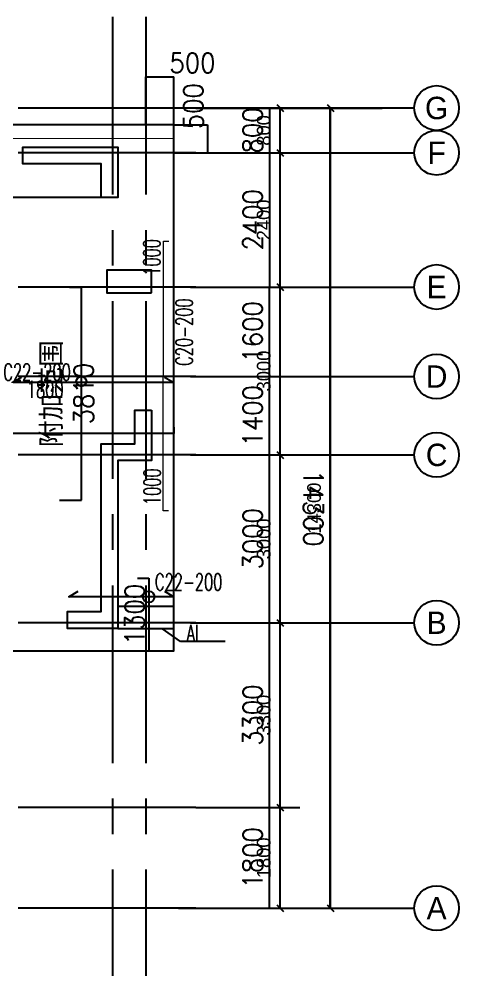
# Model space of a CAD drawing. Extents: x 628064 to 789462, y -248497 to 145317.
# Drawn here: x 721366 to 729232, y 115408 to 132403 of the extents above; entities that cross this region are included whole.
import ezdxf
from ezdxf.enums import TextEntityAlignment as Align

# ---------------------------------------------------------------- set-up
doc = ezdxf.new("R2010")
doc.units = 0
doc.header["$LTSCALE"] = 100
doc.linetypes.add('CENTER', pattern=[50.800000000000004, 31.75, -6.35, 6.35, -6.35])
for name, color, linetype in [('1508', 2, 'Continuous'), ('451', 7, 'Continuous'), ('AXIS', 3, 'Continuous'), ('DIM', 3, 'Continuous'), ('dim-wall', 7, 'Continuous'), ('PAXIS', 253, 'CENTER'), ('PUB_DIM', 3, 'Continuous'), ('Z-TEXT', 2, 'Continuous'), ('板底钢筋', 24, 'Continuous'), ('柱', 2, 'Continuous'), ('梁虚线', 134, 'Continuous'), ('砼墙', 3, 'Continuous')]:
    doc.layers.add(name, color=color, linetype=linetype)
doc.layers.add('REIN', color=6, linetype='Continuous', lineweight=18)
doc.styles.add('cadreader_textstyle', font='cadreader_textstyle')
doc.styles.get("Standard").update_dxf_attribs({"font": 'standard'})
doc.dimstyles.get("Standard").update_dxf_attribs({"dimtxt": 351, "dimasz": 0.18, "dimexe": 0.18, "dimexo": 0.0625, "dimgap": 0.09, "dimtad": 0, "dimtoh": 1, "dimdec": 0, "dimzin": 0, "dimdsep": 46, "dimcen": 0.09, "dimadec": 0, "dimazin": 0, "dimtfac": 1, "dimtdec": 4, "dimtofl": 0, "dimtmove": 0, "dimatfit": 3, "dimfxl": 250, "dimtolj": 1, "dimtzin": 0, "dimarcsym": 0})

# ---------------------------------------------------------------- blocks, each defined once
blk = doc.blocks.new('*D56')
at = {"layer": 'DIM', "color": 0, "linetype": 'ByBlock', "lineweight": -2}
for p, q in [((723634.5399979962, 130512.5673162925), (723634.5399980958, 131368.9551751677)), ((723634.5399980958, 131368.7751751677), (724134.5399879246, 131368.7751751095)), ((724134.539987825, 130512.567316235), (724134.5399879246, 131368.9551751095))]:
    blk.add_line(p, q, dxfattribs=at)
for points in [[(723634.5399980958, 131368.7751751677), (723634.7199980959, 131368.805147663), (723634.7199980959, 131368.7452026723)], [(724134.5399879246, 131368.7751751095), (724134.3599879246, 131368.7452026142), (724134.3599879246, 131368.8051476049)]]:
    blk.add_solid(points, dxfattribs=at)
at = {"layer": 'DIM', "color": 0, "linetype": 'Continuous', "lineweight": -2, "insert": (724466.1299879538, 131618.7751750709), "char_height": 351, "width": 663.0000000000007, "attachment_point": 5, "rotation": 359.9999999933299}
blk.add_mtext('500', dxfattribs=at)
blk = doc.blocks.new('*D467')
at = {"layer": 'DIM', "color": 0, "linetype": 'ByBlock', "lineweight": -2}
for p, q in [((724134.602487825, 130512.504816235), (724734.3341453541, 130512.5048161652)), ((724734.154145354, 130512.5048161652), (724734.1541452958, 130012.5157507839)), ((724134.6024877673, 130012.5157508537), (724734.3341452959, 130012.5157507839))]:
    blk.add_line(p, q, dxfattribs=at)
for points in [[(724734.154145354, 130512.5048161652), (724734.1841178495, 130512.3248161652), (724734.1241728587, 130512.3248161652)], [(724734.1541452958, 130012.5157507839), (724734.1241728005, 130012.6957507839), (724734.1841177912, 130012.6957507839)]]:
    blk.add_solid(points, dxfattribs=at)
at = {"layer": 'DIM', "color": 0, "linetype": 'Continuous', "lineweight": -2, "insert": (724484.1541453636, 130844.0948162351), "char_height": 351, "width": 663.0000000000007, "attachment_point": 5, "rotation": 89.99999999332972}
blk.add_mtext('500', dxfattribs=at)
blk = doc.blocks.new('*D638')
at = {"layer": 'dim-wall', "color": 0, "linetype": 'ByBlock', "lineweight": -2}
for p, q in [((723484.6017280334, 122412.5052932118), (723684.785417987, 122412.5052931885)), ((723684.605417987, 122412.5052931885), (723684.6054178356, 121112.5051024536)), ((723484.6017278836, 121112.5051024769), (723684.7854178357, 121112.5051024536))]:
    blk.add_line(p, q, dxfattribs=at)
for points in [[(723684.605417987, 122412.5052931885), (723684.6353904824, 122412.3252931885), (723684.5754454916, 122412.3252931885)], [(723684.6054178356, 121112.5051024536), (723684.5754453402, 121112.6851024536), (723684.635390331, 121112.6851024536)]]:
    blk.add_solid(points, dxfattribs=at)
at = {"layer": 'dim-wall', "color": 0, "linetype": 'Continuous', "lineweight": -2, "insert": (723434.6054178359, 121762.5051978445), "char_height": 351, "width": 807.299999999999, "attachment_point": 5, "rotation": 89.9999999933299}
blk.add_mtext('1300', dxfattribs=at)
blk = doc.blocks.new('*D714')
at = {"layer": 'dim-wall', "color": 0, "linetype": 'ByBlock', "lineweight": -2}
for p, q in [((724134.5392343049, 125111.9428770602), (724134.5392342914, 124996.3078265617)), ((716434.5394249822, 124612.5680801262), (716434.5394250269, 124996.6678274581)), ((724134.5392342914, 124996.4878265617), (716434.5394250269, 124996.4878274581))]:
    blk.add_line(p, q, dxfattribs=at)
for points in [[(716434.5394250269, 124996.4878274581), (716434.7194250269, 124996.5177999534), (716434.7194250269, 124996.4578549627)], [(724134.5392342914, 124996.4878265617), (724134.3592342914, 124996.4578540664), (724134.3592342914, 124996.5177990571)]]:
    blk.add_solid(points, dxfattribs=at)
at = {"layer": 'dim-wall', "color": 0, "linetype": 'Continuous', "lineweight": -2, "insert": (720284.5393296882, 125246.4878270099), "char_height": 351, "width": 2128.619999999995, "attachment_point": 5, "rotation": 359.9999999933299}
blk.add_mtext('附加范围 7700', dxfattribs=at)
blk = doc.blocks.new('*D58')
at = {"layer": 'dim-wall', "color": 0, "linetype": 'ByBlock', "lineweight": -2}
for p, q in [((722267.6017508055, 127612.5055794542), (722480.5848459081, 127612.5055794294)), ((722480.4048454645, 123802.5051598126), (722480.404845908, 127612.5055794294)), ((722088.6017303393, 123802.5051598582), (722480.5848454646, 123802.5051598126))]:
    blk.add_line(p, q, dxfattribs=at)
for points in [[(722480.404845908, 127612.5055794294), (722480.4348184034, 127612.3255794294), (722480.3748734127, 127612.3255794294)], [(722480.4048454645, 123802.5051598126), (722480.3748729691, 123802.6851598126), (722480.4348179599, 123802.6851598126)]]:
    blk.add_solid(points, dxfattribs=at)
at = {"layer": 'dim-wall', "color": 0, "linetype": 'Continuous', "lineweight": -2, "insert": (722230.404845908, 125707.5053696564), "char_height": 351, "width": 2122.769999999996, "attachment_point": 5, "rotation": 89.9999999933299}
blk.add_mtext('附加范围 3810', dxfattribs=at)
blk = doc.blocks.new('*D484')
at = {"layer": 'dim-wall', "color": 0, "linetype": 'ByBlock', "lineweight": -2}
for p, q in [((723034.4767110852, 130512.5051978962), (720520.4570173917, 130512.5051981889)), ((720520.6370172404, 129212.5050074539), (720520.6370173917, 130512.5051981889)), ((723034.4767109355, 129212.5050071613), (720520.4570172403, 129212.505007454))]:
    blk.add_line(p, q, dxfattribs=at)
for points in [[(720520.6370173917, 130512.5051981889), (720520.6669898871, 130512.3251981888), (720520.6070448963, 130512.3251981889)], [(720520.6370172404, 129212.5050074539), (720520.607044745, 129212.685007454), (720520.6669897358, 129212.6850074539)]]:
    blk.add_solid(points, dxfattribs=at)
at = {"layer": 'dim-wall', "color": 0, "linetype": 'Continuous', "lineweight": -2, "insert": (720270.6370176859, 132388.1051978962), "char_height": 351, "width": 3751.019999999998, "attachment_point": 5, "rotation": 89.9999999933299}
blk.add_mtext('\\A1;\\A1;\\A1;附加范围', dxfattribs=at)
blk = doc.blocks.new('*D339')
at = {"layer": 'dim-wall', "color": 0, "linetype": 'ByBlock', "lineweight": -2}
for p, q in [((716934.5399878484, 130712.4423170634), (716934.5399875629, 128260.0213139921)), ((715734.5399876527, 129012.4423172016), (715734.5399875651, 128260.0213141318)), ((716934.5399875629, 128260.2013139921), (715734.5399875651, 128260.2013141318))]:
    blk.add_line(p, q, dxfattribs=at)
for points in [[(715734.5399875651, 128260.2013141318), (715734.7199875652, 128260.2312866271), (715734.7199875652, 128260.1713416364)], [(716934.5399875629, 128260.2013139921), (716934.3599875629, 128260.1713414968), (716934.3599875629, 128260.2312864875)]]:
    blk.add_solid(points, dxfattribs=at)
at = {"layer": 'dim-wall', "color": 0, "linetype": 'Continuous', "lineweight": -2, "insert": (719271.3149875919, 128510.20131372), "char_height": 351, "width": 4673.369999999988, "attachment_point": 5, "rotation": 359.9999999933299}
blk.add_mtext('\\A1;\\A1;\\A1;\\A1;附加范围', dxfattribs=at)
blk = doc.blocks.new('*D662')
at = {"layer": 'PUB_DIM', "color": 0, "linetype": 'ByBlock', "lineweight": -2}
for p, q in [((724528.675088916, 130812.9010703589), (725842.3635727138, 130812.9010703589)), ((725842.1835727138, 130812.9010703589), (725842.1835727138, 130012.9010703589)), ((724528.675088916, 130012.9010703589), (725842.3635727138, 130012.9010703589))]:
    blk.add_line(p, q, dxfattribs=at)
for points in [[(725842.1835727138, 130812.9010703589), (725842.2135452091, 130812.7210703589), (725842.1536002184, 130812.7210703589)], [(725842.1835727138, 130012.9010703589), (725842.1536002184, 130013.0810703589), (725842.2135452091, 130013.0810703589)]]:
    blk.add_solid(points, dxfattribs=at)
at = {"layer": 'PUB_DIM', "color": 0, "linetype": 'Continuous', "lineweight": -2, "insert": (725542.1835727138, 130412.901070359), "char_height": 351, "width": 663.0000000000007, "attachment_point": 5, "rotation": 90}
blk.add_mtext('800', dxfattribs=at)
blk = doc.blocks.new('*D392')
at = {"layer": 'PUB_DIM', "color": 0, "linetype": 'ByBlock', "lineweight": -2}
for p, q in [((724528.737588916, 130012.9010703589), (725842.5435727139, 130012.9010703589)), ((725842.3635727138, 130012.9010703589), (725842.3635727138, 127612.9010703591)), ((724528.737588916, 127612.9010703591), (725842.5435727139, 127612.9010703591))]:
    blk.add_line(p, q, dxfattribs=at)
for points in [[(725842.3635727138, 130012.9010703589), (725842.3935452092, 130012.7210703589), (725842.3336002184, 130012.7210703589)], [(725842.3635727138, 127612.9010703591), (725842.3336002184, 127613.0810703591), (725842.3935452092, 127613.0810703591)]]:
    blk.add_solid(points, dxfattribs=at)
at = {"layer": 'PUB_DIM', "color": 0, "linetype": 'Continuous', "lineweight": -2, "insert": (725542.3635727137, 128812.9010703591), "char_height": 351, "width": 918.4499999999996, "attachment_point": 5, "rotation": 90}
blk.add_mtext('2400', dxfattribs=at)
blk = doc.blocks.new('*D78')
at = {"layer": 'PUB_DIM', "color": 0, "linetype": 'ByBlock', "lineweight": -2}
for p, q in [((724528.8000889157, 127612.9010654763), (725842.7235646942, 127612.7984152047)), ((725842.4185646947, 126012.798429267), (725842.5435646947, 127612.7984292672)), ((724528.6750889157, 126012.9010654761), (725842.5985646942, 126012.7984152045))]:
    blk.add_line(p, q, dxfattribs=at)
for points in [[(725842.5435646947, 127612.7984292672), (725842.5735231275, 127612.6184269262), (725842.5135781369, 127612.6184316094)], [(725842.4185646947, 126012.798429267), (725842.3886062619, 126012.9784316081), (725842.4485512525, 126012.9784269249)]]:
    blk.add_solid(points, dxfattribs=at)
at = {"layer": 'PUB_DIM', "color": 0, "linetype": 'Continuous', "lineweight": -2, "insert": (725542.4810656103, 126812.8218667672), "char_height": 351, "width": 801.4499999999991, "attachment_point": 5, "rotation": 89.99552376723466}
blk.add_mtext('1600', dxfattribs=at)
blk = doc.blocks.new('*D471')
at = {"layer": 'PUB_DIM', "color": 0, "linetype": 'ByBlock', "lineweight": -2}
for p, q in [((724528.7375889156, 126012.9010626859), (725842.7785666588, 126012.8424001423)), ((725842.5360666593, 124612.8424130608), (725842.598566659, 126012.842408178)), ((724528.6750889159, 124612.9010675687), (725842.7160666591, 124612.8424050251))]:
    blk.add_line(p, q, dxfattribs=at)
for points in [[(725842.598566659, 126012.842408178), (725842.6285311186, 126012.6624068401), (725842.568586128, 126012.6624095162)], [(725842.5360666593, 124612.8424130608), (725842.5061021997, 124613.0224143987), (725842.5660471903, 124613.0224117226)]]:
    blk.add_solid(points, dxfattribs=at)
at = {"layer": 'PUB_DIM', "color": 0, "linetype": 'Continuous', "lineweight": -2, "insert": (725542.5673169579, 125312.8558034765), "char_height": 351, "width": 813.1499999999992, "attachment_point": 5, "rotation": 89.99744215270262}
blk.add_mtext('1400', dxfattribs=at)
blk = doc.blocks.new('*D146')
at = {"layer": 'PUB_DIM', "color": 0, "linetype": 'ByBlock', "lineweight": -2}
for p, q in [((724528.7375889163, 124612.9010662667), (725842.8960673106, 124612.8736879649)), ((725842.6535673103, 121612.873694505), (725842.7160673107, 124612.8736917149)), ((724528.675088916, 121612.9010690568), (725842.8335673102, 121612.873690755))]:
    blk.add_line(p, q, dxfattribs=at)
for points in [[(725842.7160673107, 124612.8736917149), (725842.746036056, 124612.6936910905), (725842.6860910653, 124612.6936923394)], [(725842.6535673103, 121612.873694505), (725842.623598565, 121613.0536951294), (725842.6835435557, 121613.0536938805)]]:
    blk.add_solid(points, dxfattribs=at)
at = {"layer": 'PUB_DIM', "color": 0, "linetype": 'Continuous', "lineweight": -2, "insert": (725542.6848173756, 123112.87994311), "char_height": 351, "width": 912.5999999999997, "attachment_point": 5, "rotation": 89.9988063379192}
blk.add_mtext('3000', dxfattribs=at)
blk = doc.blocks.new('*D613')
at = {"layer": 'PUB_DIM', "color": 0, "linetype": 'ByBlock', "lineweight": -2}
for p, q in [((724528.7375889161, 121612.9010678731), (725843.013567358, 121612.8761762825)), ((725842.771067358, 118312.8761809937), (725842.8335673581, 121612.8761796916)), ((724528.675088916, 118312.9010691752), (725842.9510673579, 118312.8761775846))]:
    blk.add_line(p, q, dxfattribs=at)
for points in [[(725842.8335673581, 121612.8761796916), (725842.8635364444, 121612.696179124), (725842.8035914536, 121612.6961802593)], [(725842.771067358, 118312.8761809937), (725842.7410982717, 118313.0561815614), (725842.8010432625, 118313.056180426)]]:
    blk.add_solid(points, dxfattribs=at)
at = {"layer": 'PUB_DIM', "color": 0, "linetype": 'Continuous', "lineweight": -2, "insert": (725542.8023174118, 119962.8818621608), "char_height": 351, "width": 912.5999999999997, "attachment_point": 5, "rotation": 89.99891485265842}
blk.add_mtext('3300', dxfattribs=at)
blk = doc.blocks.new('*D306')
at = {"layer": 'PUB_DIM', "color": 0, "linetype": 'ByBlock', "lineweight": -2}
for p, q in [((724528.675088916, 118312.9010703589), (725842.9510673579, 118312.9010703589)), ((725842.7710673579, 116512.9010703589), (725842.7710673579, 118312.9010703589)), ((724528.675088916, 116512.9010703589), (725842.9510673579, 116512.9010703589))]:
    blk.add_line(p, q, dxfattribs=at)
for points in [[(725842.7710673579, 118312.9010703589), (725842.8010398532, 118312.7210703589), (725842.7410948625, 118312.7210703589)], [(725842.7710673579, 116512.9010703589), (725842.7410948625, 116513.0810703589), (725842.8010398532, 116513.0810703589)]]:
    blk.add_solid(points, dxfattribs=at)
at = {"layer": 'PUB_DIM', "color": 0, "linetype": 'Continuous', "lineweight": -2, "insert": (725542.7710673579, 117412.901070359), "char_height": 351, "width": 807.299999999999, "attachment_point": 5, "rotation": 90}
blk.add_mtext('1800', dxfattribs=at)
blk = doc.blocks.new('*D685')
at = {"layer": 'PUB_DIM', "color": 0, "linetype": 'ByBlock', "lineweight": -2}
for p, q in [((726880.6247233594, 130812.9010793807), (726928.3326013916, 130812.9010793807)), ((726928.1526013919, 116512.9010793807), (726928.1526013915, 130812.9010793807)), ((726880.6247233597, 116512.9010793807), (726928.332601392, 116512.9010793807))]:
    blk.add_line(p, q, dxfattribs=at)
for points in [[(726928.1526013915, 130812.9010793807), (726928.1825738869, 130812.7210793807), (726928.1226288961, 130812.7210793807)], [(726928.1526013919, 116512.9010793807), (726928.1226288965, 116513.0810793807), (726928.1825738873, 116513.0810793807)]]:
    blk.add_solid(points, dxfattribs=at)
at = {"layer": 'PUB_DIM', "color": 0, "linetype": 'Continuous', "lineweight": -2, "insert": (726628.1526013915, 123662.9010793808), "char_height": 351, "width": 1062.749999999999, "attachment_point": 5, "rotation": 270.0000000000014}
blk.add_mtext('14300', dxfattribs=at)

msp = doc.modelspace()

# ---------------------------------------------------------------- linework, layer by layer
at = {"layer": '1508'}
msp.add_lwpolyline([(678034.540006158, 116012.5048191256), (720034.5400061578, 116012.5048191256), (720034.5400061578, 121112.5048191256), (724134.5399867094, 121112.5048162472), (724134.5399867094, 121112.5048162472), (724134.5399867094, 121112.5048162472), (724134.5399878563, 130512.5048162472), (724134.5399878563, 130512.5048162472), (724134.5399878563, 130512.5048162472), (719334.5400061578, 130512.5048191256), (719334.5400061578, 131312.5048191255), (715734.5400061578, 131312.5048191255), (715734.5400061578, 129412.5048191256), (712034.540006158, 129412.5048191256), (712034.540006158, 125162.5048191256), (703284.540006158, 125162.5048191256)], dxfattribs=at)
at = {"layer": '451'}
for centre, radius in [((722480.4048457141, 125927.6403456539), 89.87297338617034), ((723684.605417947, 122078.0458767481), 102.1662715875672)]:
    msp.add_circle(centre, radius, dxfattribs=at)
at = {"layer": 'AXIS'}
for p, q in [((724528.612588916, 130812.9010703589), (727855.7163036909, 130812.9010831213)), ((724528.612588916, 130012.9010703589), (727855.7163036909, 130012.9010831213)), ((724528.612588916, 127612.9010703589), (727855.7163036909, 127612.9010831213)), ((724528.612588916, 126012.9010703589), (727855.7163036909, 126012.9010831213)), ((724528.612588916, 124612.9010703589), (727855.7163036909, 124612.9010831213)), ((724528.612588916, 121612.9010703589), (727855.7163036909, 121612.9010831213)), ((724528.612588916, 116512.9010703589), (727855.7163036909, 116512.9010831213))]:
    msp.add_line(p, q, dxfattribs=at)
at = {"layer": 'AXIS', "linetype": 'Continuous'}
for points in [[(724432.1875, 130813.8203125), (728432.1875, 130813.8203125)], [(724432.1875, 130013.828125), (728432.1875, 130013.828125)], [(724432.1875, 127613.828125), (728432.1875, 127613.828125)], [(724432.1875, 126013.8203125), (728432.1875, 126013.8203125)], [(724432.1875, 124613.828125), (728432.1875, 124613.828125)], [(724432.1875, 121613.828125), (728432.1875, 121613.828125)], [(724432.1875, 116513.828125), (728432.1875, 116513.828125)]]:
    msp.add_lwpolyline(points, dxfattribs=at)
for centre in [(728832.1564146919, 130813.8197196735), (728832.1564146919, 130013.8306538739), (728832.1564146919, 127613.8306538732), (728832.1564146918, 126013.8197196667), (728832.1564146916, 124613.8306538732), (728832.1564146915, 121613.8306538732), (728832.1564146912, 116513.8306538811)]:
    msp.add_circle(centre, 400, dxfattribs=at)
at = {"layer": 'PAXIS'}
for points in [[(723034.540006158, 132441.9010703585), (723034.5400061577, 114510.5960270954)], [(723634.540006158, 132441.9010703585), (723634.5400061577, 114510.5960270954)], [(724528.612588916, 130812.9010703589), (673466.8513936258, 130812.901070359)], [(724528.612588916, 130012.9010703589), (673466.8513936258, 130012.901070359)], [(724528.612588916, 127612.9010703589), (673466.8513936258, 127612.901070359)], [(724528.612588916, 126012.9010703589), (673466.8513936258, 126012.901070359)], [(724528.612588916, 124612.9010703589), (673466.8513936258, 124612.901070359)], [(724528.612588916, 121612.9010703589), (673466.8513936258, 121612.901070359)], [(724528.612588916, 118312.9010703589), (673466.8513936258, 118312.901070359)], [(724528.612588916, 116512.9010703589), (673466.8513936258, 116512.901070359)]]:
    msp.add_lwpolyline(points, dxfattribs=at)
at = {"layer": 'PUB_DIM', "linetype": 'Continuous'}
for points in [[(725972.6875, 130874.375), (726096.4375, 130750.6328125)], [(726872.6875, 130874.375), (726996.4375, 130750.6328125)], [(724215.8125, 116512.515625), (726934.5624999999, 116512.515625), (726934.5624999999, 130812.5078125), (724215.8125, 130812.5078125)], [(724432.1875, 116512.515625), (726034.5625000001, 116512.515625), (726034.5625000001, 130812.5078125), (724432.1875, 130812.5078125)], [(725684.5625, 130812.5078125), (726384.5625, 130812.5078125)], [(726584.5625, 130812.5078125), (727284.5625000001, 130812.5078125)], [(725972.6875, 130074.390625), (726096.4375, 129950.640625)], [(725684.5625, 130012.515625), (726384.5625, 130012.515625)], [(725972.6875, 127674.390625), (726096.4375, 127550.640625)], [(725684.5625, 127612.515625), (726384.5625, 127612.515625)], [(725684.5625, 124612.515625), (726384.5625, 124612.515625)], [(725972.6875, 124674.390625), (726096.4375, 124550.640625)], [(725684.5625, 121612.515625), (726384.5625, 121612.515625)], [(725972.6875, 121674.390625), (726096.4375, 121550.640625)], [(725684.5625, 118312.515625), (726384.5625, 118312.515625)], [(725972.6875, 118374.390625), (726096.4375, 118250.640625)], [(725684.5625, 116512.515625), (726384.5625, 116512.515625)], [(725972.6875, 116574.390625), (726096.4375, 116450.640625)], [(726584.5625, 116512.515625), (727284.5625000001, 116512.515625)], [(726872.6875, 116574.390625), (726996.4375, 116450.640625)]]:
    msp.add_lwpolyline(points, dxfattribs=at)
at = {"layer": 'REIN'}
for points in [[(724134.5392348873, 130166.822771734), (724134.5392348982, 130262.5051977694), (718897.3373265899, 130270.7927926664), (718897.3373265794, 130179.450425927)], [(724039.2167040042, 123613.2558951154), (723943.5347145335, 123613.5449331183), (723950.8123536722, 128431.8771023033), (724042.1543036489, 128431.6011747756)]]:
    msp.add_lwpolyline(points, dxfattribs=at)
at = {"layer": 'Z-TEXT'}
for p, q in [((724251.894783979, 121279.5422333269), (723932.5300765411, 121506.3264154167)), ((725052.3439417188, 121279.5422333269), (724251.894783979, 121279.5422333269))]:
    msp.add_line(p, q, dxfattribs=at)
at = {"layer": '板底钢筋'}
for points in [[(723967.8720591149, 126005.3646722159), (724134.5392343962, 125905.3646721962), (721242.4239910302, 125905.3646725293), (721409.0911663343, 126005.3646725104)], [(723967.872058674, 122178.5051825304), (724134.5392339556, 122078.5051825106), (722257.6221318888, 122078.5051827269), (722424.289307193, 122178.505182708)]]:
    msp.add_lwpolyline(points, dxfattribs=at)
at = {"layer": '柱'}
msp.add_lwpolyline([(723734.5400061578, 127512.5048191256), (723734.5400061578, 127912.5048191256), (722934.5400061578, 127912.5048191256), (722934.5400061578, 127512.5048191256)], close=True, dxfattribs=at)
msp.add_lwpolyline([(723734.5400061578, 127512.5048191256), (723734.5400061578, 127912.5048191256), (722934.5400061578, 127912.5048191256), (722934.5400061578, 127512.5048191256)], close=True, dxfattribs=at)
msp.add_lwpolyline([(723734.5400061578, 127512.5048191256), (723734.5400061578, 127912.5048191256), (722934.5400061578, 127912.5048191256), (722934.5400061578, 127512.5048191256)], close=True, dxfattribs=at)
msp.add_lwpolyline([(723734.5400061578, 127512.5048191256), (723734.5400061578, 127912.5048191256), (722934.5400061578, 127912.5048191256), (722934.5400061578, 127512.5048191256)], close=True, dxfattribs=at)
at = {"layer": '梁虚线'}
for p, q in [((723134.540006158, 121912.5048191256), (724134.5399868072, 121912.5048191254)), ((723134.540006158, 121512.5048191256), (724134.5399867583, 121512.5048191254))]:
    msp.add_line(p, q, dxfattribs=at)
at = {"layer": '砼墙'}
for points in [[(722834.540006158, 129212.5048191256), (722834.540006158, 129812.5048191256), (721434.540006158, 129812.5048191256), (721434.540006158, 130112.5048191256), (723134.540006158, 130112.5048191256), (723134.540006158, 129212.5048191256)], [(723734.5400061578, 125412.5048191256), (723734.5400061578, 124512.5048191256), (723134.540006158, 124512.5048191256), (723134.540006158, 121512.5048191256), (722234.540006158, 121512.5048191256), (722234.540006158, 121812.5048191256), (722834.540006158, 121812.5048191256), (722834.540006158, 124812.5048191256), (723434.540006158, 124812.5048191256), (723434.540006158, 125412.5048191256)]]:
    msp.add_lwpolyline(points, close=True, dxfattribs=at)

# ---------------------------------------------------------------- texts
at = {"layer": 'AXIS', "color": 7, "style": 'cadreader_textstyle'}
for s, p in [('G', (728832.1564146919, 130813.8197196735)), ('F', (728832.1564146919, 130013.8306538739)), ('E', (728832.1564146919, 127613.8306538732)), ('D', (728832.1564146918, 126013.8197196667)), ('C', (728832.1564146916, 124613.8306538732)), ('B', (728832.1564146915, 121613.8306538732)), ('A', (728832.1564146912, 116513.8306538811))]:
    msp.add_text(s, height=400, dxfattribs=at).set_placement(p, align=Align.MIDDLE)
at = {"layer": 'PUB_DIM', "color": 7, "style": 'cadreader_textstyle'}
for s, p in [('800', (725740.5399960967, 130412.5102866197)), ('2400', (725740.5399960967, 128812.5157537195)), ('3000', (725740.5399960967, 126112.5157537192)), ('14300', (726640.5399960967, 123662.5102866344)), ('3000', (725740.5399960967, 123112.5157537191)), ('3300', (725740.5399960967, 119962.5157537209)), ('1800', (725740.5399960967, 117412.5157537249))]:
    msp.add_text(s, height=245, rotation=90.00000250447816, dxfattribs=at).set_placement(p, align=Align.MIDDLE)
at = {"layer": 'Z-TEXT', "width": 0.7}
for s, rotation, p in [('1000', 89.9999999933299, (723890.2235580287, 127813.5812646355)), ('C20-200', 89.9999999933299, (724467.2328223876, 126204.5740386308)), ('C22-200', 359.9999999933992, (721085.5244752156, 125942.8371909017)), ('1800', 359.9999999933992, (721505.636147258, 125632.5617869551)), ('1000', 89.9999999933299, (723897.0137273866, 123714.9029659653)), ('C22-200', 359.9999999933992, (723795.984438327, 122192.450130379))]:
    msp.add_text(s, height=300, rotation=rotation, dxfattribs=at).set_placement(p)
msp.add_text('AL', height=300, dxfattribs=at).set_placement((724363.2611368342, 121277.0739768552))

# ---------------------------------------------------------------- dimensions: what is measured, and where the dimension line sits
at = {"layer": 'DIM'}
for base, p1, p2, angle, picture, middle in [((724134.5399879246, 131368.7751751095), (723634.5399979962, 130512.5048162925), (724134.539987825, 130512.504816235), 179.9999999933298, '*D56', (723884.5399930394, 131618.7751751386)), ((724734.1541452958, 130012.5157508537), (724134.539987825, 130512.504816235), (724134.5399877673, 130012.5157508537), 89.9999999933299, '*D467', (724484.1541452958, 130262.5102835444))]:
    dim = msp.add_linear_dim(base=base, p1=p1, p2=p2, angle=angle, dimstyle='Standard', dxfattribs=at)
    dim.commit()
    dim.dimension.update_dxf_attribs({"geometry": picture, "text_midpoint": middle})
at = {"layer": 'dim-wall'}
for base, p1, p2, angle, text, picture, middle in [((720520.6370173917, 130512.5051978962), (723034.5392109355, 129212.5050071613), (723034.5392110852, 130512.5051978962), 269.9999999933299, '\\A1;\\A1;\\A1;\\A1;附加范围', '*D484', (720270.6370173919, 129862.5051025288)), ((715734.5399875651, 128260.2013141318), (716934.5399878484, 130712.5048170634), (715734.5399876527, 129012.5048172016), 179.9999999933298, '\\A1;\\A1;\\A1;\\A1;\\A1;附加范围', '*D339', (716334.5399875931, 128510.2013140619)), ((722480.404845908, 127612.5055794542), (722088.5392303393, 123802.5051598582), (722267.5392508055, 127612.5055794542), 89.9999999933299, '附加范围 <>', '*D58', (722230.404845908, 125707.5053696564)), ((716434.5394250267, 124996.4878274581), (724134.5392343049, 125112.0053770602), (716434.5394249822, 124612.5055801262), 179.9999999933298, '附加范围 <>', '*D714', (720284.5393296882, 125246.4878270099))]:
    dim = msp.add_linear_dim(base=base, p1=p1, p2=p2, angle=angle, text=text, dimstyle='Standard', dxfattribs=at)
    dim.commit()
    dim.dimension.update_dxf_attribs({"geometry": picture, "text_midpoint": middle})
dim = msp.add_linear_dim(base=(723684.6054178356, 121112.5051024769), p1=(723484.5392280334, 122412.5052932118), p2=(723484.5392278836, 121112.5051024769), angle=89.9999999933299, dimstyle='Standard', dxfattribs=at)
dim.commit()
dim.dimension.update_dxf_attribs({"geometry": '*D638', "text_midpoint": (723434.6054178359, 121762.5051978445)})
at = {"layer": 'PUB_DIM'}
for p1, p2, distance, picture, middle in [((724528.612588916, 130812.9010703589), (724528.612588916, 130012.9010703589), 1313.5709837977774, '*D662', (725542.1835727138, 130412.901070359)), ((726880.5622233597, 116512.9010793807), (726880.5622233594, 130812.9010793807), -47.59037803218234, '*D685', (726628.1526013915, 123662.9010793808)), ((724528.675088916, 130012.9010703589), (724528.675088916, 127612.9010703591), 1313.6884837978287, '*D392', (725542.3635727137, 128812.9010703591)), ((724528.612588916, 126012.9010703589), (724528.737588916, 127612.9010703591), -1313.8059797881447, '*D78', (725542.4810656103, 126812.8218667672)), ((724528.612588916, 124612.9010703589), (724528.6750889157, 126012.9010654761), -1313.9234790526014, '*D471', (725542.5673169579, 125312.8558034765)), ((724528.612588916, 121612.9010703589), (724528.6750889163, 124612.9010675688), -1314.0409786794976, '*D146', (725542.6848173756, 123112.87994311)), ((724528.612588916, 118312.9010703589), (724528.6750889161, 121612.9010690568), -1314.1584786776923, '*D613', (725542.8023174118, 119962.8818621608)), ((724528.612588916, 116512.9010703589), (724528.612588916, 118312.9010703589), -1314.158478441881, '*D306', (725542.7710673579, 117412.901070359))]:
    dim = msp.add_aligned_dim(p1=p1, p2=p2, distance=distance, dimstyle='Standard', dxfattribs=at)
    dim.commit()
    dim.dimension.update_dxf_attribs({"geometry": picture, "text_midpoint": middle})

doc.saveas('drawing.dxf')
